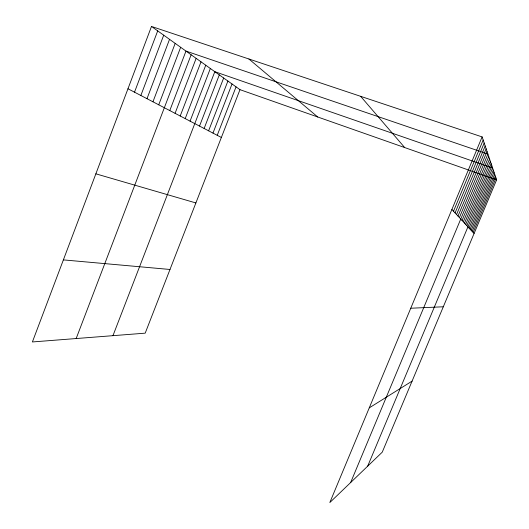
<?xml version="1.0" encoding="UTF-8"?>
<svg xmlns="http://www.w3.org/2000/svg" width="529" height="529" viewBox="0 0 529 529"><rect width="100%" height="100%" fill="white"/><g stroke="black" fill="none" stroke-linecap="round" stroke-linejoin="round"><path stroke-width="0.79" d="M151.492 26.45L32.401 341.952L145.204 333.158L239.974 89.659L151.492 26.45L482.117 136.912L496.599 179.867L382.249 452.169L329.818 502.55L482.117 136.912M134.511 92.178L157.702 30.887M140.853 95.485L163.712 35.185M146.996 98.685L169.538 39.344M152.954 101.793L175.185 43.378M158.733 104.808L180.667 47.293M76.169 338.54L185.977 51.088L487.903 154.071L350.634 482.547M169.783 110.568L191.141 54.771M175.073 113.325L196.147 58.355M180.21 116.003L201.013 61.833M185.203 118.608L205.748 65.212M190.063 121.141L210.344 68.492M112.961 335.67L214.82 71.693L492.598 168.004L367.668 466.188M199.526 126.074L219.304 74.893M204.128 128.474L223.661 78.008M208.611 130.815L227.906 81.043M212.975 133.09L232.033 83.992M217.227 135.305L236.053 86.862M453.512 211.216L483.175 140.046M455.066 212.896L484.187 143.055M456.56 214.516L485.166 145.958M458.008 216.083L486.111 148.761M459.403 217.591L487.024 151.459M462.055 220.454L488.75 156.591M463.311 221.816L489.576 159.024M464.528 223.132L490.37 161.378M465.705 224.402L491.137 163.659M466.849 225.638L491.877 165.868M469.058 228.025L493.319 170.14M470.129 229.183L494.02 172.209M471.16 230.307L494.694 174.213M472.166 231.391L495.349 176.157M473.144 232.449L495.984 178.042M369.262 407.859L412.084 381.131M410.755 308.235L443.309 306.78M63.374 259.891L169.988 269.473M95.861 173.823L195.882 202.944M239.974 89.659L496.599 179.867M127.965 88.766L221.367 137.467M248.901 58.997L317.744 117.002M451.898 209.471L474.09 233.474M360.639 96.331L404.698 147.565"/></g></svg>
